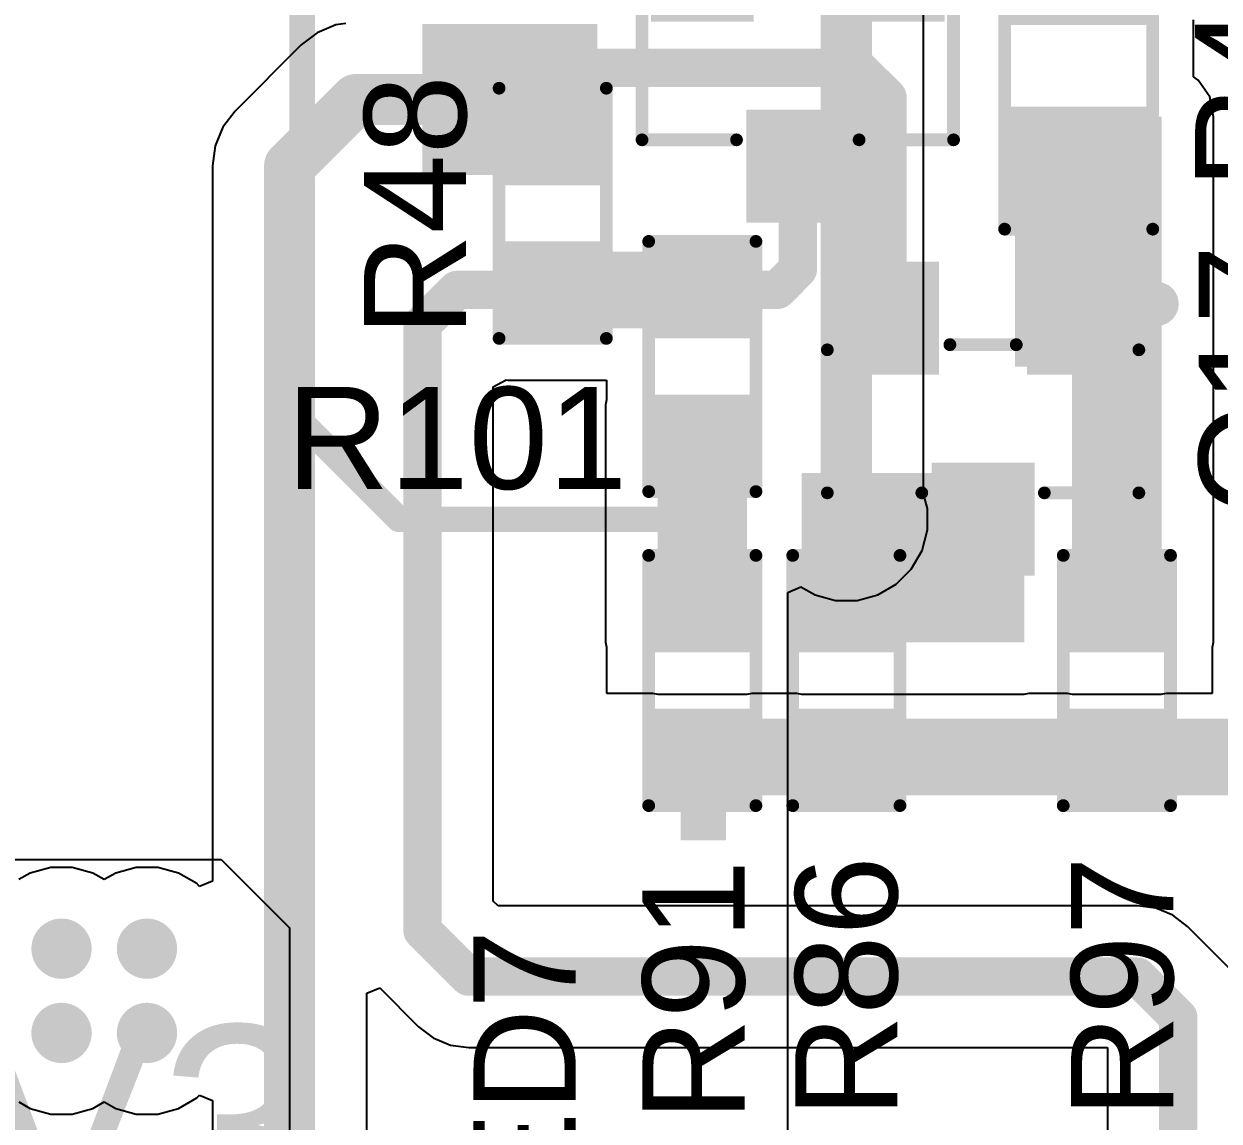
# Model space of a CAD drawing. Header units: millimetres. Extents: x -3 to 5437, y -3 to 5435.
# Drawn here: x 112.34 to 124.23, y 30.69 to 41.61 of the extents above; entities that cross this region are included whole.
import ezdxf

# ---------------------------------------------------------------- set-up
doc = ezdxf.new("R2010")
doc.units = ezdxf.units.MM
for name, color, linetype in [('BottomLayer', 5, 'Continuous'), ('BottomSolder', 6, 'Continuous'), ('TopLayer', 1, 'Continuous'), ('TopOverlay', 2, 'Continuous'), ('TopPaste', 8, 'Continuous'), ('TopSolder', 216, 'Continuous'), ('ViaHoleLayer', 16, 'Continuous')]:
    doc.layers.add(name, color=color, linetype=linetype)
doc.styles.add('Arial', font='', dxfattribs={"height": 0.2})
doc.styles.get('Arial').set_extended_font_data('Arial')

# ---------------------------------------------------------------- blocks, each defined once
blk = doc.blocks.new('RES_0603_294')
at = {"layer": 'TopLayer'}
for points in [[(-0.381, 0.4445), (-0.381, -0.4445), (-1.143, -0.4445), (-1.143, 0.4445)], [(1.143, 0.4445), (1.143, -0.4445), (0.381, -0.4445), (0.381, 0.4445)]]:
    blk.add_hatch(color=1, dxfattribs=at).paths.add_polyline_path(points)
at = {"layer": 'TopPaste'}
for points in [[(-0.381, 0.4445), (-0.381, -0.4445), (-1.143, -0.4445), (-1.143, 0.4445)], [(1.143, 0.4445), (1.143, -0.4445), (0.381, -0.4445), (0.381, 0.4445)]]:
    blk.add_hatch(color=8, dxfattribs=at).paths.add_polyline_path(points)
at = {"layer": 'TopSolder'}
for points in [[(-0.2794, 0.5461), (-0.2794, -0.5461), (-1.2446, -0.5461), (-1.2446, 0.5461)], [(1.2446, 0.5461), (1.2446, -0.5461), (0.2794, -0.5461), (0.2794, 0.5461)]]:
    blk.add_hatch(color=216, dxfattribs=at).paths.add_polyline_path(points)
at = {"layer": 'TopOverlay', "const_width": 0.127}
for points in [[(-1.2446, 0.5334), (-1.2446, -0.5334)], [(-1.2446, 0.5334), (1.2446, 0.5334)], [(1.2446, 0.5334), (1.2446, -0.5334)], [(-1.2446, -0.5334), (1.2446, -0.5334)]]:
    blk.add_lwpolyline(points, dxfattribs=at)
at = {"layer": 'TopOverlay', "const_width": 0.0635}
for points in [[(-1.27635, 0.5334, 1), (-1.21285, 0.5334, 1)], [(-1.27635, 0.5334, 1), (-1.21285, 0.5334, 1)], [(1.21285, 0.5334, 1), (1.27635, 0.5334, 1)], [(1.21285, 0.5334, 1), (1.27635, 0.5334, 1)], [(-1.27635, -0.5334, 1), (-1.21285, -0.5334, 1)], [(-1.27635, -0.5334, 1), (-1.21285, -0.5334, 1)], [(1.21285, -0.5334, 1), (1.27635, -0.5334, 1)], [(1.21285, -0.5334, 1), (1.27635, -0.5334, 1)]]:
    blk.add_lwpolyline(points, format="xyb", close=True, dxfattribs=at)
blk = doc.blocks.new('RES_0603_298')
at = {"layer": 'TopLayer'}
for points in [[(-0.381, 0.4445), (-0.381, -0.4445), (-1.143, -0.4445), (-1.143, 0.4445)], [(1.143, 0.4445), (1.143, -0.4445), (0.381, -0.4445), (0.381, 0.4445)]]:
    blk.add_hatch(color=1, dxfattribs=at).paths.add_polyline_path(points)
at = {"layer": 'TopPaste'}
for points in [[(-0.381, 0.4445), (-0.381, -0.4445), (-1.143, -0.4445), (-1.143, 0.4445)], [(1.143, 0.4445), (1.143, -0.4445), (0.381, -0.4445), (0.381, 0.4445)]]:
    blk.add_hatch(color=8, dxfattribs=at).paths.add_polyline_path(points)
at = {"layer": 'TopSolder'}
for points in [[(-0.2794, 0.5461), (-0.2794, -0.5461), (-1.2446, -0.5461), (-1.2446, 0.5461)], [(1.2446, 0.5461), (1.2446, -0.5461), (0.2794, -0.5461), (0.2794, 0.5461)]]:
    blk.add_hatch(color=216, dxfattribs=at).paths.add_polyline_path(points)
at = {"layer": 'TopOverlay', "const_width": 0.127}
for points in [[(-1.2446, -0.5334), (-1.2446, 0.5334)], [(1.2446, 0.5334), (-1.2446, 0.5334)], [(1.2446, -0.5334), (1.2446, 0.5334)], [(1.2446, -0.5334), (-1.2446, -0.5334)]]:
    blk.add_lwpolyline(points, dxfattribs=at)
at = {"layer": 'TopOverlay', "const_width": 0.0635}
for points in [[(-1.27635, 0.5334, 1), (-1.21285, 0.5334, 1)], [(-1.27635, 0.5334, 1), (-1.21285, 0.5334, 1)], [(1.21285, 0.5334, 1), (1.27635, 0.5334, 1)], [(1.21285, 0.5334, 1), (1.27635, 0.5334, 1)], [(-1.27635, -0.5334, 1), (-1.21285, -0.5334, 1)], [(-1.27635, -0.5334, 1), (-1.21285, -0.5334, 1)], [(1.21285, -0.5334, 1), (1.27635, -0.5334, 1)], [(1.21285, -0.5334, 1), (1.27635, -0.5334, 1)]]:
    blk.add_lwpolyline(points, format="xyb", close=True, dxfattribs=at)
blk = doc.blocks.new('RES_0805_300')
at = {"layer": 'TopLayer'}
for points in [[(-1.524, 0.635), (-0.508, 0.635), (-0.508, -0.635), (-1.524, -0.635)], [(0.508, 0.635), (1.524, 0.635), (1.524, -0.635), (0.508, -0.635)]]:
    blk.add_hatch(color=1, dxfattribs=at).paths.add_polyline_path(points)
at = {"layer": 'TopPaste'}
for points in [[(-1.524, 0.635), (-0.508, 0.635), (-0.508, -0.635), (-1.524, -0.635)], [(0.508, 0.635), (1.524, 0.635), (1.524, -0.635), (0.508, -0.635)]]:
    blk.add_hatch(color=8, dxfattribs=at).paths.add_polyline_path(points)
at = {"layer": 'TopSolder'}
for points in [[(-1.6256, 0.7366), (-0.4064, 0.7366), (-0.4064, -0.7366), (-1.6256, -0.7366)], [(0.4064, 0.7366), (1.6256, 0.7366), (1.6256, -0.7366), (0.4064, -0.7366)]]:
    blk.add_hatch(color=216, dxfattribs=at).paths.add_polyline_path(points)
at = {"layer": 'TopOverlay', "const_width": 0.127}
for points in [[(-1.6256, 0.7366), (1.6256, 0.7366)], [(-1.6256, 0.7366), (-1.6256, -0.7366)], [(1.6256, 0.7366), (1.6256, -0.7366)], [(-1.6256, -0.7366), (1.6256, -0.7366)]]:
    blk.add_lwpolyline(points, dxfattribs=at)
at = {"layer": 'TopOverlay', "const_width": 0.0635}
for points in [[(-1.65735, 0.7366, 1), (-1.59385, 0.7366, 1)], [(-1.65735, 0.7366, 1), (-1.59385, 0.7366, 1)], [(1.59385, 0.7366, 1), (1.65735, 0.7366, 1)], [(1.59385, 0.7366, 1), (1.65735, 0.7366, 1)], [(-1.65735, -0.7366, 1), (-1.59385, -0.7366, 1)], [(-1.65735, -0.7366, 1), (-1.59385, -0.7366, 1)], [(1.59385, -0.7366, 1), (1.65735, -0.7366, 1)], [(1.59385, -0.7366, 1), (1.65735, -0.7366, 1)]]:
    blk.add_lwpolyline(points, format="xyb", close=True, dxfattribs=at)
blk = doc.blocks.new('RES_0603_304')
at = {"layer": 'TopLayer'}
for points in [[(-0.381, 0.4445), (-0.381, -0.4445), (-1.143, -0.4445), (-1.143, 0.4445)], [(1.143, 0.4445), (1.143, -0.4445), (0.381, -0.4445), (0.381, 0.4445)]]:
    blk.add_hatch(color=1, dxfattribs=at).paths.add_polyline_path(points)
at = {"layer": 'TopPaste'}
for points in [[(-0.381, 0.4445), (-0.381, -0.4445), (-1.143, -0.4445), (-1.143, 0.4445)], [(1.143, 0.4445), (1.143, -0.4445), (0.381, -0.4445), (0.381, 0.4445)]]:
    blk.add_hatch(color=8, dxfattribs=at).paths.add_polyline_path(points)
at = {"layer": 'TopSolder'}
for points in [[(-0.2794, 0.5461), (-0.2794, -0.5461), (-1.2446, -0.5461), (-1.2446, 0.5461)], [(1.2446, 0.5461), (1.2446, -0.5461), (0.2794, -0.5461), (0.2794, 0.5461)]]:
    blk.add_hatch(color=216, dxfattribs=at).paths.add_polyline_path(points)
at = {"layer": 'TopOverlay', "const_width": 0.127}
for points in [[(-1.2446, 0.5334), (-1.2446, -0.5334)], [(-1.2446, 0.5334), (1.2446, 0.5334)], [(1.2446, 0.5334), (1.2446, -0.5334)], [(-1.2446, -0.5334), (1.2446, -0.5334)]]:
    blk.add_lwpolyline(points, dxfattribs=at)
at = {"layer": 'TopOverlay', "const_width": 0.0635}
for points in [[(-1.27635, 0.5334, 1), (-1.21285, 0.5334, 1)], [(-1.27635, 0.5334, 1), (-1.21285, 0.5334, 1)], [(1.21285, 0.5334, 1), (1.27635, 0.5334, 1)], [(1.21285, 0.5334, 1), (1.27635, 0.5334, 1)], [(-1.27635, -0.5334, 1), (-1.21285, -0.5334, 1)], [(-1.27635, -0.5334, 1), (-1.21285, -0.5334, 1)], [(1.21285, -0.5334, 1), (1.27635, -0.5334, 1)], [(1.21285, -0.5334, 1), (1.27635, -0.5334, 1)]]:
    blk.add_lwpolyline(points, format="xyb", close=True, dxfattribs=at)
blk = doc.blocks.new('RES_0603_308')
at = {"layer": 'TopLayer'}
for points in [[(-0.381, 0.4445), (-0.381, -0.4445), (-1.143, -0.4445), (-1.143, 0.4445)], [(1.143, 0.4445), (1.143, -0.4445), (0.381, -0.4445), (0.381, 0.4445)]]:
    blk.add_hatch(color=1, dxfattribs=at).paths.add_polyline_path(points)
at = {"layer": 'TopPaste'}
for points in [[(-0.381, 0.4445), (-0.381, -0.4445), (-1.143, -0.4445), (-1.143, 0.4445)], [(1.143, 0.4445), (1.143, -0.4445), (0.381, -0.4445), (0.381, 0.4445)]]:
    blk.add_hatch(color=8, dxfattribs=at).paths.add_polyline_path(points)
at = {"layer": 'TopSolder'}
for points in [[(-0.2794, 0.5461), (-0.2794, -0.5461), (-1.2446, -0.5461), (-1.2446, 0.5461)], [(1.2446, 0.5461), (1.2446, -0.5461), (0.2794, -0.5461), (0.2794, 0.5461)]]:
    blk.add_hatch(color=216, dxfattribs=at).paths.add_polyline_path(points)
at = {"layer": 'TopOverlay', "const_width": 0.127}
for points in [[(-1.2446, 0.5334), (-1.2446, -0.5334)], [(-1.2446, 0.5334), (1.2446, 0.5334)], [(1.2446, 0.5334), (1.2446, -0.5334)], [(-1.2446, -0.5334), (1.2446, -0.5334)]]:
    blk.add_lwpolyline(points, dxfattribs=at)
at = {"layer": 'TopOverlay', "const_width": 0.0635}
for points in [[(-1.27635, 0.5334, 1), (-1.21285, 0.5334, 1)], [(-1.27635, 0.5334, 1), (-1.21285, 0.5334, 1)], [(1.21285, 0.5334, 1), (1.27635, 0.5334, 1)], [(1.21285, 0.5334, 1), (1.27635, 0.5334, 1)], [(-1.27635, -0.5334, 1), (-1.21285, -0.5334, 1)], [(-1.27635, -0.5334, 1), (-1.21285, -0.5334, 1)], [(1.21285, -0.5334, 1), (1.27635, -0.5334, 1)], [(1.21285, -0.5334, 1), (1.27635, -0.5334, 1)]]:
    blk.add_lwpolyline(points, format="xyb", close=True, dxfattribs=at)
blk = doc.blocks.new('RES_0603_433')
at = {"layer": 'TopLayer'}
for points in [[(-0.381, 0.4445), (-0.381, -0.4445), (-1.143, -0.4445), (-1.143, 0.4445)], [(1.143, 0.4445), (1.143, -0.4445), (0.381, -0.4445), (0.381, 0.4445)]]:
    blk.add_hatch(color=1, dxfattribs=at).paths.add_polyline_path(points)
at = {"layer": 'TopPaste'}
for points in [[(-0.381, 0.4445), (-0.381, -0.4445), (-1.143, -0.4445), (-1.143, 0.4445)], [(1.143, 0.4445), (1.143, -0.4445), (0.381, -0.4445), (0.381, 0.4445)]]:
    blk.add_hatch(color=8, dxfattribs=at).paths.add_polyline_path(points)
at = {"layer": 'TopSolder'}
for points in [[(-0.2794, 0.5461), (-0.2794, -0.5461), (-1.2446, -0.5461), (-1.2446, 0.5461)], [(1.2446, 0.5461), (1.2446, -0.5461), (0.2794, -0.5461), (0.2794, 0.5461)]]:
    blk.add_hatch(color=216, dxfattribs=at).paths.add_polyline_path(points)
at = {"layer": 'TopOverlay', "const_width": 0.127}
for points in [[(-1.2446, 0.5334), (-1.2446, -0.5334)], [(-1.2446, 0.5334), (1.2446, 0.5334)], [(1.2446, 0.5334), (1.2446, -0.5334)], [(-1.2446, -0.5334), (1.2446, -0.5334)]]:
    blk.add_lwpolyline(points, dxfattribs=at)
at = {"layer": 'TopOverlay', "const_width": 0.0635}
for points in [[(-1.27635, 0.5334, 1), (-1.21285, 0.5334, 1)], [(-1.27635, 0.5334, 1), (-1.21285, 0.5334, 1)], [(1.21285, 0.5334, 1), (1.27635, 0.5334, 1)], [(1.21285, 0.5334, 1), (1.27635, 0.5334, 1)], [(-1.27635, -0.5334, 1), (-1.21285, -0.5334, 1)], [(-1.27635, -0.5334, 1), (-1.21285, -0.5334, 1)], [(1.21285, -0.5334, 1), (1.27635, -0.5334, 1)], [(1.21285, -0.5334, 1), (1.27635, -0.5334, 1)]]:
    blk.add_lwpolyline(points, format="xyb", close=True, dxfattribs=at)
blk = doc.blocks.new('SOT_23_460')
at = {"layer": 'TopLayer'}
for points in [[(-0.41, 1.46), (0.41, 1.46), (0.41, 0.54), (-0.41, 0.54)], [(-1.36, -0.54), (-0.54, -0.54), (-0.54, -1.46), (-1.36, -1.46)], [(0.54, -0.54), (1.36, -0.54), (1.36, -1.46), (0.54, -1.46)]]:
    blk.add_hatch(color=1, dxfattribs=at).paths.add_polyline_path(points)
at = {"layer": 'TopPaste'}
for points in [[(-0.41, 1.46), (0.41, 1.46), (0.41, 0.54), (-0.41, 0.54)], [(-1.36, -0.54), (-0.54, -0.54), (-0.54, -1.46), (-1.36, -1.46)], [(0.54, -0.54), (1.36, -0.54), (1.36, -1.46), (0.54, -1.46)]]:
    blk.add_hatch(color=8, dxfattribs=at).paths.add_polyline_path(points)
at = {"layer": 'TopSolder'}
for points in [[(-0.512, 1.562), (0.512, 1.562), (0.512, 0.438), (-0.512, 0.438)], [(-1.462, -0.438), (-0.438, -0.438), (-0.438, -1.562), (-1.462, -1.562)], [(0.438, -0.438), (1.462, -0.438), (1.462, -1.562), (0.438, -1.562)]]:
    blk.add_hatch(color=216, dxfattribs=at).paths.add_polyline_path(points)
at = {"layer": 'TopOverlay', "const_width": 0.127}
for points in [[(-1.549, 0.737), (-1.549, -0.686)], [(-0.61, 0.737), (-1.549, 0.737)], [(1.549, 0.737), (0.61, 0.737)], [(1.549, 0.737), (1.549, -0.686)], [(0.33, -0.737), (-0.33, -0.737)]]:
    blk.add_lwpolyline(points, dxfattribs=at)
at = {"layer": 'TopOverlay'}
for points, const_width in [([(-1.581, 0.737, 1), (-1.518, 0.737, 1)], 0.0635), ([(-1.581, 0.737, 1), (-1.518, 0.737, 1)], 0.0635), ([(-0.641, 0.737, 1), (-0.578, 0.737, 1)], 0.0635), ([(0.578, 0.737, 1), (0.641, 0.737, 1)], 0.0635), ([(1.518, 0.737, 1), (1.581, 0.737, 1)], 0.0635), ([(1.518, 0.737, 1), (1.581, 0.737, 1)], 0.0635), ([(-1.581, -0.686, 1), (-1.518, -0.686, 1)], 0.0635), ([(-0.362, -0.737, 1), (-0.298, -0.737, 1)], 0.0635), ([(0.298, -0.737, 1), (0.362, -0.737, 1)], 0.0635), ([(1.518, -0.686, 1), (1.581, -0.686, 1)], 0.0635), ([(-1.636, -1.143, 1), (-1.819, -1.143, 1)], 0.254), ([(-1.882, -1.143, 1), (-1.755, -1.143, 1)], 0.127), ([(-1.699, -1.143, 1), (-1.572, -1.143, 1)], 0.127)]:
    blk.add_lwpolyline(points, format="xyb", close=True, dxfattribs=dict(at, const_width=const_width))
blk = doc.blocks.new('SOT_23_463')
at = {"layer": 'TopLayer'}
for points in [[(-0.41, 1.46), (0.41, 1.46), (0.41, 0.54), (-0.41, 0.54)], [(-1.36, -0.54), (-0.54, -0.54), (-0.54, -1.46), (-1.36, -1.46)], [(0.54, -0.54), (1.36, -0.54), (1.36, -1.46), (0.54, -1.46)]]:
    blk.add_hatch(color=1, dxfattribs=at).paths.add_polyline_path(points)
at = {"layer": 'TopPaste'}
for points in [[(-0.41, 1.46), (0.41, 1.46), (0.41, 0.54), (-0.41, 0.54)], [(-1.36, -0.54), (-0.54, -0.54), (-0.54, -1.46), (-1.36, -1.46)], [(0.54, -0.54), (1.36, -0.54), (1.36, -1.46), (0.54, -1.46)]]:
    blk.add_hatch(color=8, dxfattribs=at).paths.add_polyline_path(points)
at = {"layer": 'TopSolder'}
for points in [[(-0.512, 1.562), (0.512, 1.562), (0.512, 0.438), (-0.512, 0.438)], [(-1.462, -0.438), (-0.438, -0.438), (-0.438, -1.562), (-1.462, -1.562)], [(0.438, -0.438), (1.462, -0.438), (1.462, -1.562), (0.438, -1.562)]]:
    blk.add_hatch(color=216, dxfattribs=at).paths.add_polyline_path(points)
at = {"layer": 'TopOverlay', "const_width": 0.127}
for points in [[(-0.61, 0.737), (-1.549, 0.737)], [(-1.549, 0.737), (-1.549, -0.686)], [(1.549, 0.737), (0.61, 0.737)], [(1.549, 0.737), (1.549, -0.686)], [(0.33, -0.737), (-0.33, -0.737)]]:
    blk.add_lwpolyline(points, dxfattribs=at)
at = {"layer": 'TopOverlay'}
for points, const_width in [([(-1.581, 0.737, 1), (-1.518, 0.737, 1)], 0.0635), ([(-1.581, 0.737, 1), (-1.518, 0.737, 1)], 0.0635), ([(-0.641, 0.737, 1), (-0.578, 0.737, 1)], 0.0635), ([(0.578, 0.737, 1), (0.641, 0.737, 1)], 0.0635), ([(1.518, 0.737, 1), (1.581, 0.737, 1)], 0.0635), ([(1.518, 0.737, 1), (1.581, 0.737, 1)], 0.0635), ([(-1.581, -0.686, 1), (-1.518, -0.686, 1)], 0.0635), ([(-0.362, -0.737, 1), (-0.298, -0.737, 1)], 0.0635), ([(0.298, -0.737, 1), (0.362, -0.737, 1)], 0.0635), ([(1.518, -0.686, 1), (1.581, -0.686, 1)], 0.0635), ([(-1.636, -1.143, 1), (-1.819, -1.143, 1)], 0.254), ([(-1.882, -1.143, 1), (-1.755, -1.143, 1)], 0.127), ([(-1.699, -1.143, 1), (-1.572, -1.143, 1)], 0.127)]:
    blk.add_lwpolyline(points, format="xyb", close=True, dxfattribs=dict(at, const_width=const_width))

msp = doc.modelspace()

# ---------------------------------------------------------------- hatches: boundary and pattern name
at = {"layer": 'BottomLayer'}
h = msp.add_hatch(color=5, dxfattribs=at)
edge = h.paths.add_edge_path()
edge.add_arc((119.087, 36.682), 0.3, 0, 360)
h = msp.add_hatch(color=5, dxfattribs=at)
edge = h.paths.add_edge_path()
edge.add_arc((120.52, 36.682), 0.3, 0, 360)
h = msp.add_hatch(color=5, dxfattribs=at)
edge = h.paths.add_edge_path()
edge.add_arc((112.713, 32.41), 0.3, 0, 360)
h = msp.add_hatch(color=5, dxfattribs=at)
edge = h.paths.add_edge_path()
edge.add_arc((113.563, 32.41), 0.3, 0, 360)
h = msp.add_hatch(color=5, dxfattribs=at)
edge = h.paths.add_edge_path()
edge.add_arc((112.713, 31.572), 0.3, 0, 360)
h = msp.add_hatch(color=5, dxfattribs=at)
edge = h.paths.add_edge_path()
edge.add_arc((113.563, 31.572), 0.3, 0, 360)
at = {"layer": 'BottomSolder'}
h = msp.add_hatch(color=6, dxfattribs=at)
edge = h.paths.add_edge_path()
edge.add_arc((119.087, 36.682), 0.15, 0, 360)
h = msp.add_hatch(color=6, dxfattribs=at)
edge = h.paths.add_edge_path()
edge.add_arc((120.52, 36.682), 0.15, 0, 360)
h = msp.add_hatch(color=6, dxfattribs=at)
edge = h.paths.add_edge_path()
edge.add_arc((112.713, 32.41), 0.15, 0, 360)
h = msp.add_hatch(color=6, dxfattribs=at)
edge = h.paths.add_edge_path()
edge.add_arc((113.563, 32.41), 0.15, 0, 360)
h = msp.add_hatch(color=6, dxfattribs=at)
edge = h.paths.add_edge_path()
edge.add_arc((112.713, 31.572), 0.15, 0, 360)
h = msp.add_hatch(color=6, dxfattribs=at)
edge = h.paths.add_edge_path()
edge.add_arc((113.563, 31.572), 0.15, 0, 360)
at = {"layer": 'TopLayer'}
for points in [[(116.303, 40.107), (118.043, 40.107), (118.043, 41.608), (116.303, 41.608)], [(117.154, 40.107), (118.043, 40.107), (118.043, 41.276), (117.154, 41.276)], [(122.196, 38.202), (123.655, 38.202), (123.655, 40.686), (122.196, 40.686)], [(117.154, 38.583), (119.532, 38.583), (119.532, 39.345), (117.154, 39.345)], [(122.766, 35.459), (123.655, 35.459), (123.655, 39.142), (122.766, 39.142)], [(118.643, 35.459), (119.532, 35.459), (119.532, 37.821), (118.643, 37.821)], [(120.075, 35.459), (122.29, 35.459), (122.29, 37.142), (120.075, 37.142)], [(118.643, 33.935), (126.933, 33.935), (126.933, 34.697), (118.643, 34.697)], [(118.872, 34.275), (118.872, 33.487), (119.322, 33.487), (119.322, 34.275)]]:
    msp.add_hatch(color=1, dxfattribs=at).paths.add_polyline_path(points)
h = msp.add_hatch(color=1, dxfattribs=at)
edge = h.paths.add_edge_path()
edge.add_arc((119.087, 36.682), 0.3, 0, 360)
h = msp.add_hatch(color=1, dxfattribs=at)
edge = h.paths.add_edge_path()
edge.add_arc((120.52, 36.682), 0.3, 0, 360)
h = msp.add_hatch(color=1, dxfattribs=at)
edge = h.paths.add_edge_path()
edge.add_arc((112.713, 32.41), 0.3, 0, 360)
h = msp.add_hatch(color=1, dxfattribs=at)
edge = h.paths.add_edge_path()
edge.add_arc((113.563, 32.41), 0.3, 0, 360)
h = msp.add_hatch(color=1, dxfattribs=at)
edge = h.paths.add_edge_path()
edge.add_arc((112.713, 31.572), 0.3, 0, 360)
h = msp.add_hatch(color=1, dxfattribs=at)
edge = h.paths.add_edge_path()
edge.add_arc((113.563, 31.572), 0.3, 0, 360)
at = {"layer": 'TopSolder'}
h = msp.add_hatch(color=216, dxfattribs=at)
edge = h.paths.add_edge_path()
edge.add_arc((119.087, 36.682), 0.15, 0, 360)
h = msp.add_hatch(color=216, dxfattribs=at)
edge = h.paths.add_edge_path()
edge.add_arc((120.52, 36.682), 0.15, 0, 360)
h = msp.add_hatch(color=216, dxfattribs=at)
edge = h.paths.add_edge_path()
edge.add_arc((112.713, 32.41), 0.15, 0, 360)
h = msp.add_hatch(color=216, dxfattribs=at)
edge = h.paths.add_edge_path()
edge.add_arc((113.563, 32.41), 0.15, 0, 360)
h = msp.add_hatch(color=216, dxfattribs=at)
edge = h.paths.add_edge_path()
edge.add_arc((112.713, 31.572), 0.15, 0, 360)
h = msp.add_hatch(color=216, dxfattribs=at)
edge = h.paths.add_edge_path()
edge.add_arc((113.563, 31.572), 0.15, 0, 360)
at = {"layer": 'ViaHoleLayer'}
h = msp.add_hatch(color=16, dxfattribs=at)
edge = h.paths.add_edge_path()
edge.add_arc((119.087, 36.682), 0.15, 0, 360)
h = msp.add_hatch(color=16, dxfattribs=at)
edge = h.paths.add_edge_path()
edge.add_arc((120.52, 36.682), 0.15, 0, 360)
h = msp.add_hatch(color=16, dxfattribs=at)
edge = h.paths.add_edge_path()
edge.add_arc((112.713, 32.41), 0.15, 0, 360)
h = msp.add_hatch(color=16, dxfattribs=at)
edge = h.paths.add_edge_path()
edge.add_arc((113.563, 32.41), 0.15, 0, 360)
h = msp.add_hatch(color=16, dxfattribs=at)
edge = h.paths.add_edge_path()
edge.add_arc((112.713, 31.572), 0.15, 0, 360)
h = msp.add_hatch(color=16, dxfattribs=at)
edge = h.paths.add_edge_path()
edge.add_arc((113.563, 31.572), 0.15, 0, 360)

# ---------------------------------------------------------------- linework, layer by layer
at = {"layer": 'BottomLayer'}
for p, q in [((121.288, 36.936), (121.288, 43.079)), ((121.328, 36.789), (121.288, 36.936)), ((121.328, 36.576), (121.328, 36.789)), ((121.273, 36.37), (121.328, 36.576)), ((121.166, 36.186), (121.273, 36.37)), ((121.016, 36.036), (121.166, 36.186)), ((120.832, 35.929), (121.016, 36.036)), ((119.939, 35.953), (120.066, 36.011)), ((119.939, 24.849), (119.939, 35.953)), ((120.066, 36.011), (120.208, 35.929)), ((120.208, 35.929), (120.413, 35.874)), ((120.626, 35.874), (120.832, 35.929)), ((120.413, 35.874), (120.626, 35.874)), ((111.125, 33.299), (114.3, 33.299)), ((114.3, 33.299), (114.982, 32.617)), ((114.982, 32.617), (114.982, 24.946))]:
    msp.add_line(p, q, dxfattribs=at)
for points, const_width in [([(115.107, 37.644), (115.107, 45.639)], 0.254), ([(120.52, 36.682), (120.52, 43.079)], 0.508), ([(115.107, 37.644), (116.069, 36.682)], 0.254), ([(116.069, 36.682), (119.087, 36.682)], 0.254)]:
    msp.add_lwpolyline(points, dxfattribs=dict(at, const_width=const_width))
for points, const_width in [([(115.043, 37.644, 1), (115.17, 37.644, 1)], 0.127), ([(115.043, 37.644, 1), (115.17, 37.644, 1)], 0.127), ([(120.393, 36.682, 1), (120.647, 36.682, 1)], 0.254), ([(116.005, 36.682, 1), (116.132, 36.682, 1)], 0.127), ([(116.005, 36.682, 1), (116.132, 36.682, 1)], 0.127), ([(119.024, 36.682, 1), (119.151, 36.682, 1)], 0.127)]:
    msp.add_lwpolyline(points, format="xyb", close=True, dxfattribs=dict(at, const_width=const_width))
at = {"layer": 'TopLayer'}
for p, q in [((115.542, 41.613), (115.443, 41.6)), ((123.974, 41.084), (123.974, 41.652)), ((115.257, 41.523), (115.098, 41.401)), ((115.443, 41.6), (115.257, 41.523)), ((115.098, 41.401), (114.439, 40.742)), ((124.021, 41.052), (123.974, 41.084)), ((124.134, 40.884), (124.021, 41.052)), ((124.173, 40.686), (124.134, 40.884)), ((114.439, 40.742), (114.317, 40.583)), ((124.173, 39.142), (124.173, 40.686)), ((114.317, 40.583), (114.24, 40.397)), ((114.24, 40.397), (114.214, 40.198)), ((114.214, 40.198), (114.214, 33.082)), ((124.173, 35.459), (124.173, 39.142)), ((117.008, 37.999), (117.135, 38.069)), ((117.135, 38.069), (117.154, 38.066)), ((117.154, 38.066), (118.135, 38.066)), ((118.135, 38.066), (118.135, 37.872)), ((117.008, 32.884), (117.008, 37.999)), ((118.135, 37.872), (118.125, 37.821)), ((118.125, 37.821), (118.125, 35.459)), ((118.125, 35.459), (118.135, 35.409)), ((124.163, 35.409), (124.173, 35.459)), ((118.135, 35.409), (118.135, 34.951)), ((124.163, 34.951), (124.163, 35.409)), ((118.135, 34.951), (118.593, 34.951)), ((118.593, 34.951), (118.643, 34.941)), ((118.643, 34.941), (119.532, 34.941)), ((119.532, 34.941), (119.582, 34.951)), ((119.582, 34.951), (120.025, 34.951)), ((120.025, 34.951), (120.075, 34.941)), ((120.075, 34.941), (122.29, 34.941)), ((122.29, 34.941), (122.34, 34.951)), ((122.34, 34.951), (122.716, 34.951)), ((122.716, 34.951), (122.766, 34.941)), ((122.766, 34.941), (123.655, 34.941)), ((123.655, 34.941), (123.705, 34.951)), ((123.705, 34.951), (124.163, 34.951)), ((112.606, 33.218), (112.401, 33.163)), ((112.819, 33.218), (112.606, 33.218)), ((113.024, 33.163), (112.819, 33.218)), ((113.457, 33.218), (113.252, 33.163)), ((113.67, 33.218), (113.457, 33.218)), ((113.875, 33.163), (113.67, 33.218)), ((112.401, 33.163), (112.287, 33.098)), ((113.138, 33.098), (113.024, 33.163)), ((113.252, 33.163), (113.138, 33.098)), ((114.06, 33.057), (113.875, 33.163)), ((114.087, 33.03), (114.06, 33.057)), ((114.214, 33.082), (114.087, 33.03)), ((117.055, 32.836), (117.008, 32.884)), ((123.415, 32.836), (117.055, 32.836)), ((123.598, 32.812), (123.415, 32.836)), ((123.768, 32.742), (123.598, 32.812)), ((123.913, 32.63), (123.768, 32.742)), ((124.32, 32.224), (123.913, 32.63)), ((115.751, 31.968), (115.878, 32.021)), ((115.878, 32.021), (116.265, 31.634)), ((115.751, 24.754), (115.751, 31.968)), ((116.265, 31.634), (116.411, 31.522)), ((116.411, 31.522), (116.581, 31.451)), ((116.581, 31.451), (116.763, 31.427)), ((116.763, 31.427), (123.117, 31.427)), ((123.117, 31.427), (123.117, 30.383)), ((113.875, 30.819), (114.06, 30.926)), ((114.06, 30.926), (114.087, 30.953)), ((114.087, 30.953), (114.214, 30.9)), ((112.287, 30.885), (112.401, 30.819)), ((112.401, 30.819), (112.606, 30.764)), ((112.819, 30.764), (113.024, 30.819)), ((113.024, 30.819), (113.138, 30.885)), ((113.138, 30.885), (113.252, 30.819)), ((113.252, 30.819), (113.457, 30.764)), ((113.67, 30.764), (113.875, 30.819)), ((114.214, 30.9), (114.214, 24.436)), ((112.606, 30.764), (112.819, 30.764)), ((113.457, 30.764), (113.67, 30.764))]:
    msp.add_line(p, q, dxfattribs=at)
for points, const_width in [([(117.195, 41.174), (120.632, 41.174)], 0.381), ([(117.195, 40.892), (117.195, 41.174)], 0.254), ([(120.632, 41.174), (120.93, 40.877)], 0.381), ([(114.982, 40.198), (115.642, 40.858)], 0.508), ([(115.642, 40.858), (117.173, 40.858)], 0.508), ([(117.195, 40.892), (117.599, 40.488)], 0.254), ([(120.93, 38.682), (120.93, 40.877)], 0.381), ([(114.982, 24.436), (114.982, 40.198)], 0.508), ([(120.037, 39.168), (120.037, 40.194)], 0.381), ([(119.834, 38.964), (120.037, 39.168)], 0.381), ([(116.303, 38.621), (116.647, 38.964)], 0.381), ([(116.647, 38.964), (117.599, 38.964)], 0.381), ([(117.434, 38.972), (118.386, 38.972)], 0.381), ([(119.087, 38.964), (119.834, 38.964)], 0.381), ([(116.303, 32.592), (116.303, 38.621)], 0.381), ([(116.303, 32.592), (116.763, 32.132)], 0.381), ([(116.763, 32.132), (123.415, 32.132)], 0.381), ([(123.415, 32.132), (123.822, 31.725)], 0.381), ([(123.822, 25.274), (123.822, 31.725)], 0.381)]:
    msp.add_lwpolyline(points, dxfattribs=dict(at, const_width=const_width))
for points, const_width in [([(117.1, 41.174, 1), (117.29, 41.174, 1)], 0.191), ([(117.132, 41.174, 1), (117.259, 41.174, 1)], 0.127), ([(120.537, 41.174, 1), (120.727, 41.174, 1)], 0.191), ([(120.537, 41.174, 1), (120.727, 41.174, 1)], 0.191), ([(115.515, 40.858, 1), (115.769, 40.858, 1)], 0.254), ([(115.515, 40.858, 1), (115.769, 40.858, 1)], 0.254), ([(117.046, 40.858, 1), (117.3, 40.858, 1)], 0.254), ([(117.132, 40.892, 1), (117.259, 40.892, 1)], 0.127), ([(117.132, 40.892, 1), (117.259, 40.892, 1)], 0.127), ([(120.834, 40.877, 1), (121.025, 40.877, 1)], 0.191), ([(120.834, 40.877, 1), (121.025, 40.877, 1)], 0.191), ([(117.535, 40.488, 1), (117.662, 40.488, 1)], 0.127), ([(114.855, 40.198, 1), (115.109, 40.198, 1)], 0.254), ([(114.855, 40.198, 1), (115.109, 40.198, 1)], 0.254), ([(119.942, 40.194, 1), (120.132, 40.194, 1)], 0.191), ([(119.942, 39.168, 1), (120.132, 39.168, 1)], 0.191), ([(119.942, 39.168, 1), (120.132, 39.168, 1)], 0.191), ([(116.552, 38.964, 1), (116.742, 38.964, 1)], 0.191), ([(116.552, 38.964, 1), (116.742, 38.964, 1)], 0.191), ([(117.339, 38.972, 1), (117.53, 38.972, 1)], 0.191), ([(117.503, 38.964, 1), (117.694, 38.964, 1)], 0.191), ([(118.291, 38.972, 1), (118.481, 38.972, 1)], 0.191), ([(118.992, 38.964, 1), (119.182, 38.964, 1)], 0.191), ([(119.739, 38.964, 1), (119.929, 38.964, 1)], 0.191), ([(119.739, 38.964, 1), (119.929, 38.964, 1)], 0.191), ([(116.208, 38.621, 1), (116.398, 38.621, 1)], 0.191), ([(116.208, 38.621, 1), (116.398, 38.621, 1)], 0.191), ([(120.834, 38.682, 1), (121.025, 38.682, 1)], 0.191), ([(116.208, 32.592, 1), (116.398, 32.592, 1)], 0.191), ([(116.208, 32.592, 1), (116.398, 32.592, 1)], 0.191), ([(116.668, 32.132, 1), (116.859, 32.132, 1)], 0.191), ([(116.668, 32.132, 1), (116.859, 32.132, 1)], 0.191), ([(123.32, 32.132, 1), (123.51, 32.132, 1)], 0.191), ([(123.32, 32.132, 1), (123.51, 32.132, 1)], 0.191), ([(123.726, 31.725, 1), (123.917, 31.725, 1)], 0.191), ([(123.726, 31.725, 1), (123.917, 31.725, 1)], 0.191)]:
    msp.add_lwpolyline(points, format="xyb", close=True, dxfattribs=dict(at, const_width=const_width))

# ---------------------------------------------------------------- block references
for name, p, rotation in [('RES_0805_300', (122.831, 41.194), 90), ('SOT_23_463', (120.037, 41.194), 180), ('RES_0603_433', (117.599, 39.726), 90), ('RES_0603_294', (119.087, 38.202), 90), ('SOT_23_460', (121.88, 37.682), 180), ('RES_0603_304', (119.087, 35.078), 90), ('RES_0603_308', (120.52, 35.078), 90), ('RES_0603_298', (123.211, 35.078), 270)]:
    msp.add_blockref(name, p, dxfattribs=dict(rotation=rotation))

# ---------------------------------------------------------------- texts
at = {"layer": 'TopOverlay', "style": 'Arial'}
for s, height, rotation, p in [('R45', 1.016, 90, (125.005, 39.968)), ('R48', 1.016, 90, (116.738, 38.498)), ('Q17', 1.016, 90, (125.041, 36.73)), ('R91', 1.016, 90, (119.507, 30.692)), ('R86', 1.016, 90, (121.027, 30.727)), ('R97', 1.016, 90, (123.771, 30.727)), ('LED7', 1.016, 90, (117.827, 29.051)), ('3V3', 2.032, 360, (110.211, 29.615))]:
    msp.add_text(s, height=height, rotation=rotation, dxfattribs=at).set_placement(p)
msp.add_text('R101', height=1.016, dxfattribs=at).set_placement((114.949, 36.983))

doc.saveas('drawing.dxf')
